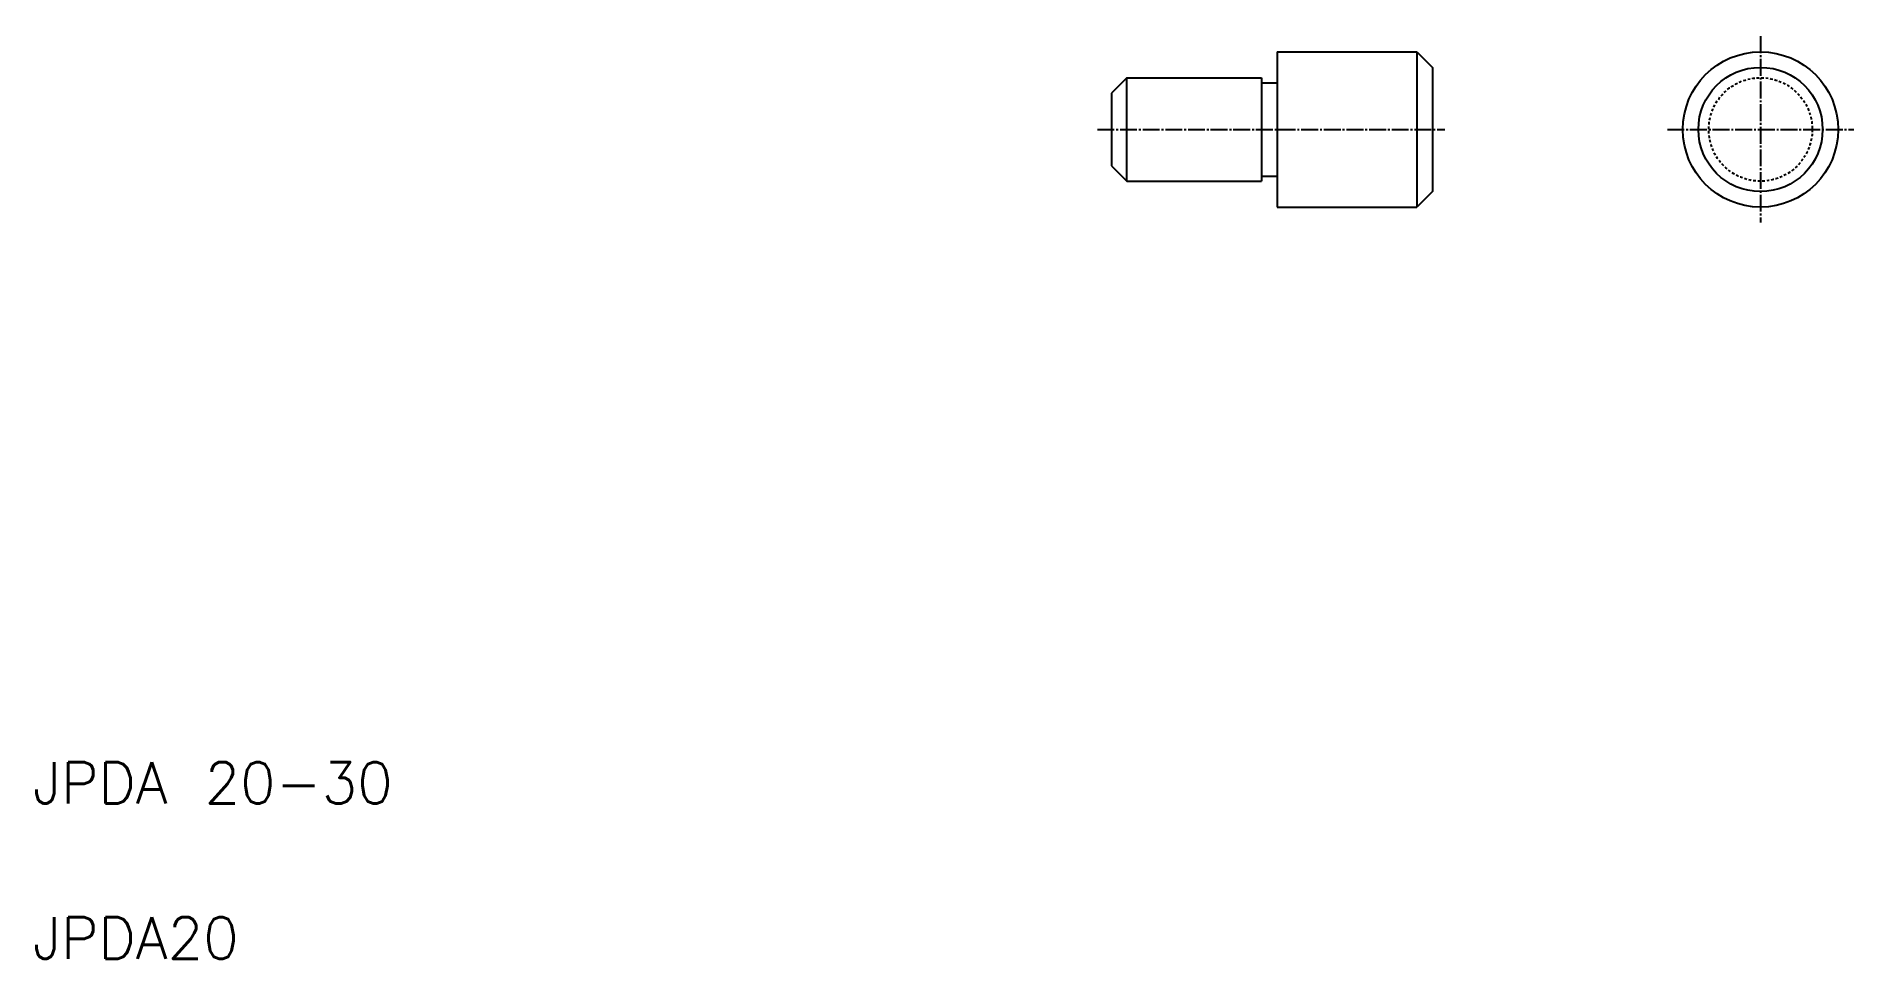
# Model space of a CAD drawing. Extents: x 21 to 372, y 20 to 198.
import ezdxf

# ---------------------------------------------------------------- set-up
doc = ezdxf.new("R2010")
doc.units = 0
doc.header["$LTSCALE"] = 0.25
doc.linetypes.add('CENTER', pattern=[17.5, 13, -1.5, 1.5, -1.5])
doc.linetypes.add('DASHED', pattern=[3.5, 2, -1.5])
doc.layers.get('0').update_dxf_attribs({"linetype": 'CONTINUOUS'})
doc.layers.add('CENTER', color=1, linetype='CENTER')
doc.styles.get("Standard").update_dxf_attribs({"font": 'txt', "height": 6.4, "bigfont": 'BIGFONT'})

msp = doc.modelspace()

# ---------------------------------------------------------------- linework, layer by layer
at = {"linetype": 'CONTINUOUS'}
for p, q in [((260.38, 195.26), (260.38, 165.26)), ((260.38, 195.26), (287.38, 195.26)), ((287.38, 195.26), (287.38, 165.26)), ((287.38, 195.26), (290.38, 192.26)), ((231.38, 190.26), (228.38, 187.26)), ((231.38, 190.26), (257.38, 190.26)), ((231.38, 170.26), (231.38, 190.26)), ((257.38, 190.26), (257.38, 170.26)), ((290.38, 192.26), (290.38, 168.26)), ((228.38, 187.26), (228.38, 173.26)), ((257.38, 189.26), (260.38, 189.26)), ((228.38, 173.26), (231.38, 170.26)), ((231.38, 170.26), (257.38, 170.26)), ((257.38, 171.26), (260.38, 171.26)), ((260.38, 165.26), (287.38, 165.26)), ((290.38, 168.26), (287.38, 165.26))]:
    msp.add_line(p, q, dxfattribs=at)
for p, q in [((237.88, 190.26), (237.88, 190.26)), ((244.38, 190.26), (244.38, 190.26))]:
    msp.add_line(p, q)
for radius in [15, 12]:
    msp.add_circle((353.78, 180.26), radius, dxfattribs=at)
at = {"color": 3, "linetype": 'DASHED'}
msp.add_circle((353.78, 180.26), 10, dxfattribs=at)
at = {"layer": 'CENTER', "color": 1, "linetype": 'CENTER'}
for p, q in [((353.78, 198.26), (353.78, 162.26)), ((225.68, 180.26), (292.82, 180.26)), ((335.78, 180.26), (371.78, 180.26))]:
    msp.add_line(p, q, dxfattribs=at)

# ---------------------------------------------------------------- texts
for s, p in [('JPDA 20-30', (20, 50)), ('JPDA20', (20, 20))]:
    msp.add_text(s, height=8).set_placement(p)

doc.saveas('drawing.dxf')
